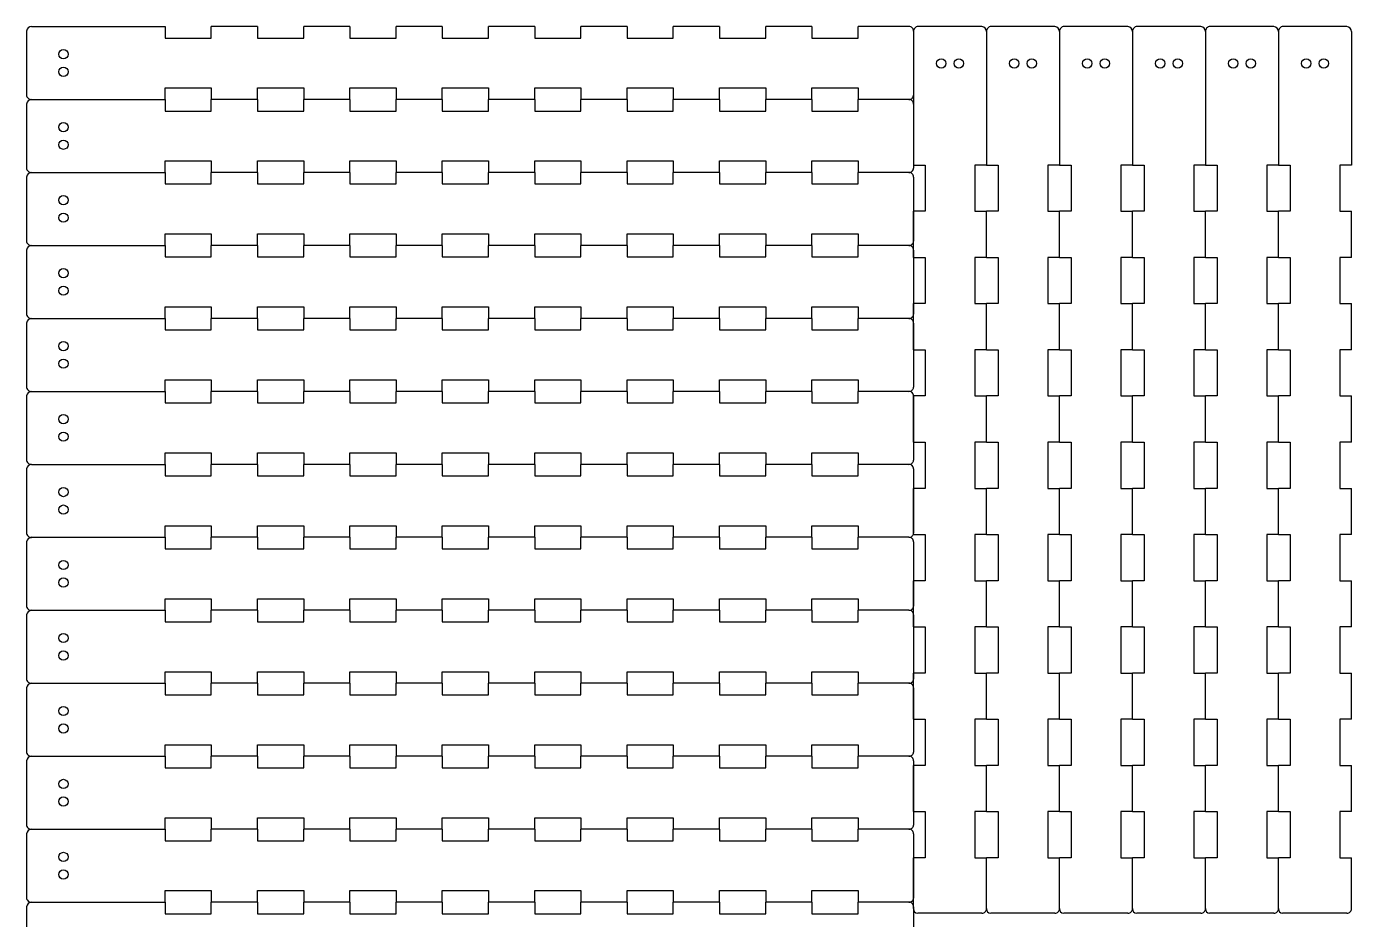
# Model space of a CAD drawing. Extents: x 0 to 287, y 0 to 300.
# Drawn here: x 0 to 286.8, y 106.8 to 300.2 of the extents above; entities that cross this region are included whole.
import ezdxf

# ---------------------------------------------------------------- set-up
doc = ezdxf.new("R2010")
doc.units = 0
doc.layers.add('20', color=178, linetype='CONTINUOUS')

msp = doc.modelspace()

# ---------------------------------------------------------------- linework, layer by layer
at = {"layer": '20'}
for p, q in [((0, 299.2), (0, 285.4)), ((1.1, 300.2), (30, 300.2)), ((1.1, 300.2), (30, 300.2)), ((30, 300.2), (30, 297.7)), ((40, 297.7), (40, 300.2)), ((50, 300.2), (40, 300.2)), ((50, 300.2), (40, 300.2)), ((50, 300.2), (50, 297.7)), ((60, 297.7), (60, 300.2)), ((70, 300.2), (60, 300.2)), ((70, 300.2), (60, 300.2)), ((70, 300.2), (70, 297.7)), ((80, 297.7), (80, 300.2)), ((90, 300.2), (80, 300.2)), ((90, 300.2), (80, 300.2)), ((90, 300.2), (90, 297.7)), ((100, 297.7), (100, 300.2)), ((110, 300.2), (100, 300.2)), ((110, 300.2), (100, 300.2)), ((110, 300.2), (110, 297.7)), ((120, 297.7), (120, 300.2)), ((130, 300.2), (120, 300.2)), ((130, 300.2), (120, 300.2)), ((130, 300.2), (130, 297.7)), ((140, 297.7), (140, 300.2)), ((150, 300.2), (140, 300.2)), ((150, 300.2), (140, 300.2)), ((150, 300.2), (150, 297.7)), ((160, 297.7), (160, 300.2)), ((170, 300.2), (160, 300.2)), ((170, 300.2), (160, 300.2)), ((170, 300.2), (170, 297.7)), ((180, 297.7), (180, 300.2)), ((191, 300.2), (180, 300.2)), ((191, 300.2), (180, 300.2)), ((192, 299.2), (192, 285.3)), ((192, 299.1), (192, 270.2)), ((206.8, 300.2), (193, 300.2)), ((207.8, 299.1), (207.8, 270.2)), ((207.8, 299.1), (207.8, 270.2)), ((222.6, 300.2), (208.8, 300.2)), ((223.6, 299.1), (223.6, 270.2)), ((223.6, 299.1), (223.6, 270.2)), ((238.4, 300.2), (224.6, 300.2)), ((239.4, 299.1), (239.4, 270.2)), ((239.4, 299.1), (239.4, 270.2)), ((254.2, 300.2), (240.4, 300.2)), ((255.2, 299.1), (255.2, 270.2)), ((255.2, 299.1), (255.2, 270.2)), ((270, 300.2), (256.2, 300.2)), ((271, 299.1), (271, 270.2)), ((271, 299.1), (271, 270.2)), ((285.8, 300.2), (272, 300.2)), ((286.8, 299.1), (286.8, 270.2)), ((286.8, 299.1), (286.8, 270.2)), ((30, 297.7), (40, 297.7)), ((50, 297.7), (60, 297.7)), ((70, 297.7), (80, 297.7)), ((90, 297.7), (100, 297.7)), ((110, 297.7), (120, 297.7)), ((130, 297.7), (140, 297.7)), ((150, 297.7), (160, 297.7)), ((170, 297.7), (180, 297.7)), ((30, 284.4), (30, 286.9)), ((30, 286.9), (40, 286.9)), ((40, 286.9), (40, 284.4)), ((50, 284.4), (50, 286.9)), ((50, 286.9), (60, 286.9)), ((60, 286.9), (60, 284.4)), ((70, 284.4), (70, 286.9)), ((70, 286.9), (80, 286.9)), ((80, 286.9), (80, 284.4)), ((90, 284.4), (90, 286.9)), ((90, 286.9), (100, 286.9)), ((100, 286.9), (100, 284.4)), ((110, 284.4), (110, 286.9)), ((110, 286.9), (120, 286.9)), ((120, 286.9), (120, 284.4)), ((130, 284.4), (130, 286.9)), ((130, 286.9), (140, 286.9)), ((140, 286.9), (140, 284.4)), ((150, 284.4), (150, 286.9)), ((150, 286.9), (160, 286.9)), ((160, 286.9), (160, 284.4)), ((170, 284.4), (170, 286.9)), ((170, 286.9), (180, 286.9)), ((180, 286.9), (180, 284.4)), ((1.1, 284.4), (30, 284.4)), ((1.1, 284.4), (30, 284.4)), ((30, 284.4), (30, 281.9)), ((40, 281.9), (40, 284.4)), ((50, 284.4), (40, 284.4)), ((50, 284.4), (40, 284.4)), ((50, 284.4), (50, 281.9)), ((60, 281.9), (60, 284.4)), ((70, 284.4), (60, 284.4)), ((70, 284.4), (60, 284.4)), ((70, 284.4), (70, 281.9)), ((80, 281.9), (80, 284.4)), ((90, 284.4), (80, 284.4)), ((90, 284.4), (80, 284.4)), ((90, 284.4), (90, 281.9)), ((100, 281.9), (100, 284.4)), ((110, 284.4), (100, 284.4)), ((110, 284.4), (100, 284.4)), ((110, 284.4), (110, 281.9)), ((120, 281.9), (120, 284.4)), ((130, 284.4), (120, 284.4)), ((130, 284.4), (120, 284.4)), ((130, 284.4), (130, 281.9)), ((140, 281.9), (140, 284.4)), ((150, 284.4), (140, 284.4)), ((150, 284.4), (140, 284.4)), ((150, 284.4), (150, 281.9)), ((160, 281.9), (160, 284.4)), ((170, 284.4), (160, 284.4)), ((170, 284.4), (160, 284.4)), ((170, 284.4), (170, 281.9)), ((180, 281.9), (180, 284.4)), ((191, 284.4), (180, 284.4)), ((191, 284.4), (180, 284.4)), ((0, 283.4), (0, 269.6)), ((30, 281.9), (40, 281.9)), ((50, 281.9), (60, 281.9)), ((70, 281.9), (80, 281.9)), ((90, 281.9), (100, 281.9)), ((110, 281.9), (120, 281.9)), ((130, 281.9), (140, 281.9)), ((150, 281.9), (160, 281.9)), ((170, 281.9), (180, 281.9)), ((192, 283.4), (192, 269.5)), ((30, 268.6), (30, 271.1)), ((30, 271.1), (40, 271.1)), ((40, 271.1), (40, 268.6)), ((50, 268.6), (50, 271.1)), ((50, 271.1), (60, 271.1)), ((60, 271.1), (60, 268.6)), ((70, 268.6), (70, 271.1)), ((70, 271.1), (80, 271.1)), ((80, 271.1), (80, 268.6)), ((90, 268.6), (90, 271.1)), ((90, 271.1), (100, 271.1)), ((100, 271.1), (100, 268.6)), ((110, 268.6), (110, 271.1)), ((110, 271.1), (120, 271.1)), ((120, 271.1), (120, 268.6)), ((130, 268.6), (130, 271.1)), ((130, 271.1), (140, 271.1)), ((140, 271.1), (140, 268.6)), ((150, 268.6), (150, 271.1)), ((150, 271.1), (160, 271.1)), ((160, 271.1), (160, 268.6)), ((170, 268.6), (170, 271.1)), ((170, 271.1), (180, 271.1)), ((180, 271.1), (180, 268.6)), ((192, 270.2), (194.5, 270.2)), ((194.5, 270.2), (194.5, 260.2)), ((207.8, 270.2), (205.3, 270.2)), ((205.3, 270.2), (205.3, 260.2)), ((207.8, 270.2), (210.3, 270.2)), ((210.3, 270.2), (210.3, 260.2)), ((223.6, 270.2), (221.1, 270.2)), ((221.1, 270.2), (221.1, 260.2)), ((223.6, 270.2), (226.1, 270.2)), ((226.1, 270.2), (226.1, 260.2)), ((239.4, 270.2), (236.9, 270.2)), ((236.9, 270.2), (236.9, 260.2)), ((239.4, 270.2), (241.9, 270.2)), ((241.9, 270.2), (241.9, 260.2)), ((255.2, 270.2), (252.7, 270.2)), ((252.7, 270.2), (252.7, 260.2)), ((255.2, 270.2), (257.7, 270.2)), ((257.7, 270.2), (257.7, 260.2)), ((271, 270.2), (268.5, 270.2)), ((268.5, 270.2), (268.5, 260.2)), ((271, 270.2), (273.5, 270.2)), ((273.5, 270.2), (273.5, 260.2)), ((286.8, 270.2), (284.3, 270.2)), ((284.3, 270.2), (284.3, 260.2)), ((0, 267.6), (0, 253.8)), ((1.1, 268.6), (30, 268.6)), ((1.1, 268.6), (30, 268.6)), ((30, 268.6), (30, 266.1)), ((40, 266.1), (40, 268.6)), ((50, 268.6), (40, 268.6)), ((50, 268.6), (40, 268.6)), ((50, 268.6), (50, 266.1)), ((60, 266.1), (60, 268.6)), ((70, 268.6), (60, 268.6)), ((70, 268.6), (60, 268.6)), ((70, 268.6), (70, 266.1)), ((80, 266.1), (80, 268.6)), ((90, 268.6), (80, 268.6)), ((90, 268.6), (80, 268.6)), ((90, 268.6), (90, 266.1)), ((100, 266.1), (100, 268.6)), ((110, 268.6), (100, 268.6)), ((110, 268.6), (100, 268.6)), ((110, 268.6), (110, 266.1)), ((120, 266.1), (120, 268.6)), ((130, 268.6), (120, 268.6)), ((130, 268.6), (120, 268.6)), ((130, 268.6), (130, 266.1)), ((140, 266.1), (140, 268.6)), ((150, 268.6), (140, 268.6)), ((150, 268.6), (140, 268.6)), ((150, 268.6), (150, 266.1)), ((160, 266.1), (160, 268.6)), ((170, 268.6), (160, 268.6)), ((170, 268.6), (160, 268.6)), ((170, 268.6), (170, 266.1)), ((180, 266.1), (180, 268.6)), ((191, 268.6), (180, 268.6)), ((191, 268.6), (180, 268.6)), ((192, 267.6), (192, 253.7)), ((30, 266.1), (40, 266.1)), ((50, 266.1), (60, 266.1)), ((70, 266.1), (80, 266.1)), ((90, 266.1), (100, 266.1)), ((110, 266.1), (120, 266.1)), ((130, 266.1), (140, 266.1)), ((150, 266.1), (160, 266.1)), ((170, 266.1), (180, 266.1)), ((194.5, 260.2), (192, 260.2)), ((192, 250.2), (192, 260.2)), ((205.3, 260.2), (207.8, 260.2)), ((207.8, 250.2), (207.8, 260.2)), ((210.3, 260.2), (207.8, 260.2)), ((207.8, 250.2), (207.8, 260.2)), ((221.1, 260.2), (223.6, 260.2)), ((223.6, 250.2), (223.6, 260.2)), ((226.1, 260.2), (223.6, 260.2)), ((223.6, 250.2), (223.6, 260.2)), ((236.9, 260.2), (239.4, 260.2)), ((239.4, 250.2), (239.4, 260.2)), ((241.9, 260.2), (239.4, 260.2)), ((239.4, 250.2), (239.4, 260.2)), ((252.7, 260.2), (255.2, 260.2)), ((255.2, 250.2), (255.2, 260.2)), ((257.7, 260.2), (255.2, 260.2)), ((255.2, 250.2), (255.2, 260.2)), ((268.5, 260.2), (271, 260.2)), ((271, 250.2), (271, 260.2)), ((273.5, 260.2), (271, 260.2)), ((271, 250.2), (271, 260.2)), ((284.3, 260.2), (286.8, 260.2)), ((286.8, 250.2), (286.8, 260.2)), ((286.8, 250.2), (286.8, 260.2)), ((30, 252.8), (30, 255.3)), ((30, 255.3), (40, 255.3)), ((40, 255.3), (40, 252.8)), ((50, 252.8), (50, 255.3)), ((50, 255.3), (60, 255.3)), ((60, 255.3), (60, 252.8)), ((70, 252.8), (70, 255.3)), ((70, 255.3), (80, 255.3)), ((80, 255.3), (80, 252.8)), ((90, 252.8), (90, 255.3)), ((90, 255.3), (100, 255.3)), ((100, 255.3), (100, 252.8)), ((110, 252.8), (110, 255.3)), ((110, 255.3), (120, 255.3)), ((120, 255.3), (120, 252.8)), ((130, 252.8), (130, 255.3)), ((130, 255.3), (140, 255.3)), ((140, 255.3), (140, 252.8)), ((150, 252.8), (150, 255.3)), ((150, 255.3), (160, 255.3)), ((160, 255.3), (160, 252.8)), ((170, 252.8), (170, 255.3)), ((170, 255.3), (180, 255.3)), ((180, 255.3), (180, 252.8)), ((1.1, 252.8), (30, 252.8)), ((1.1, 252.8), (30, 252.8)), ((30, 252.8), (30, 250.3)), ((40, 250.3), (40, 252.8)), ((50, 252.8), (40, 252.8)), ((50, 252.8), (40, 252.8)), ((50, 252.8), (50, 250.3)), ((60, 250.3), (60, 252.8)), ((70, 252.8), (60, 252.8)), ((70, 252.8), (60, 252.8)), ((70, 252.8), (70, 250.3)), ((80, 250.3), (80, 252.8)), ((90, 252.8), (80, 252.8)), ((90, 252.8), (80, 252.8)), ((90, 252.8), (90, 250.3)), ((100, 250.3), (100, 252.8)), ((110, 252.8), (100, 252.8)), ((110, 252.8), (100, 252.8)), ((110, 252.8), (110, 250.3)), ((120, 250.3), (120, 252.8)), ((130, 252.8), (120, 252.8)), ((130, 252.8), (120, 252.8)), ((130, 252.8), (130, 250.3)), ((140, 250.3), (140, 252.8)), ((150, 252.8), (140, 252.8)), ((150, 252.8), (140, 252.8)), ((150, 252.8), (150, 250.3)), ((160, 250.3), (160, 252.8)), ((170, 252.8), (160, 252.8)), ((170, 252.8), (160, 252.8)), ((170, 252.8), (170, 250.3)), ((180, 250.3), (180, 252.8)), ((191, 252.8), (180, 252.8)), ((191, 252.8), (180, 252.8)), ((0, 251.8), (0, 238)), ((30, 250.3), (40, 250.3)), ((50, 250.3), (60, 250.3)), ((70, 250.3), (80, 250.3)), ((90, 250.3), (100, 250.3)), ((110, 250.3), (120, 250.3)), ((130, 250.3), (140, 250.3)), ((150, 250.3), (160, 250.3)), ((170, 250.3), (180, 250.3)), ((192, 251.8), (192, 237.9)), ((192, 250.2), (194.5, 250.2)), ((194.5, 250.2), (194.5, 240.2)), ((207.8, 250.2), (205.3, 250.2)), ((205.3, 250.2), (205.3, 240.2)), ((207.8, 250.2), (210.3, 250.2)), ((210.3, 250.2), (210.3, 240.2)), ((223.6, 250.2), (221.1, 250.2)), ((221.1, 250.2), (221.1, 240.2)), ((223.6, 250.2), (226.1, 250.2)), ((226.1, 250.2), (226.1, 240.2)), ((239.4, 250.2), (236.9, 250.2)), ((236.9, 250.2), (236.9, 240.2)), ((239.4, 250.2), (241.9, 250.2)), ((241.9, 250.2), (241.9, 240.2)), ((255.2, 250.2), (252.7, 250.2)), ((252.7, 250.2), (252.7, 240.2)), ((255.2, 250.2), (257.7, 250.2)), ((257.7, 250.2), (257.7, 240.2)), ((271, 250.2), (268.5, 250.2)), ((268.5, 250.2), (268.5, 240.2)), ((271, 250.2), (273.5, 250.2)), ((273.5, 250.2), (273.5, 240.2)), ((286.8, 250.2), (284.3, 250.2)), ((284.3, 250.2), (284.3, 240.2)), ((30, 237), (30, 239.5)), ((30, 239.5), (40, 239.5)), ((40, 239.5), (40, 237)), ((50, 237), (50, 239.5)), ((50, 239.5), (60, 239.5)), ((60, 239.5), (60, 237)), ((70, 237), (70, 239.5)), ((70, 239.5), (80, 239.5)), ((80, 239.5), (80, 237)), ((90, 237), (90, 239.5)), ((90, 239.5), (100, 239.5)), ((100, 239.5), (100, 237)), ((110, 237), (110, 239.5)), ((110, 239.5), (120, 239.5)), ((120, 239.5), (120, 237)), ((130, 237), (130, 239.5)), ((130, 239.5), (140, 239.5)), ((140, 239.5), (140, 237)), ((150, 237), (150, 239.5)), ((150, 239.5), (160, 239.5)), ((160, 239.5), (160, 237)), ((170, 237), (170, 239.5)), ((170, 239.5), (180, 239.5)), ((180, 239.5), (180, 237)), ((194.5, 240.2), (192, 240.2)), ((192, 230.2), (192, 240.2)), ((205.3, 240.2), (207.8, 240.2)), ((207.8, 230.2), (207.8, 240.2)), ((210.3, 240.2), (207.8, 240.2)), ((207.8, 230.2), (207.8, 240.2)), ((221.1, 240.2), (223.6, 240.2)), ((223.6, 230.2), (223.6, 240.2)), ((226.1, 240.2), (223.6, 240.2)), ((223.6, 230.2), (223.6, 240.2)), ((236.9, 240.2), (239.4, 240.2)), ((239.4, 230.2), (239.4, 240.2)), ((241.9, 240.2), (239.4, 240.2)), ((239.4, 230.2), (239.4, 240.2)), ((252.7, 240.2), (255.2, 240.2)), ((255.2, 230.2), (255.2, 240.2)), ((257.7, 240.2), (255.2, 240.2)), ((255.2, 230.2), (255.2, 240.2)), ((268.5, 240.2), (271, 240.2)), ((271, 230.2), (271, 240.2)), ((273.5, 240.2), (271, 240.2)), ((271, 230.2), (271, 240.2)), ((284.3, 240.2), (286.8, 240.2)), ((286.8, 230.2), (286.8, 240.2)), ((286.8, 230.2), (286.8, 240.2)), ((0, 236), (0, 222.2)), ((1.1, 237), (30, 237)), ((1.1, 237), (30, 237)), ((30, 237), (30, 234.5)), ((40, 234.5), (40, 237)), ((50, 237), (40, 237)), ((50, 237), (40, 237)), ((50, 237), (50, 234.5)), ((60, 234.5), (60, 237)), ((70, 237), (60, 237)), ((70, 237), (60, 237)), ((70, 237), (70, 234.5)), ((80, 234.5), (80, 237)), ((90, 237), (80, 237)), ((90, 237), (80, 237)), ((90, 237), (90, 234.5)), ((100, 234.5), (100, 237)), ((110, 237), (100, 237)), ((110, 237), (100, 237)), ((110, 237), (110, 234.5)), ((120, 234.5), (120, 237)), ((130, 237), (120, 237)), ((130, 237), (120, 237)), ((130, 237), (130, 234.5)), ((140, 234.5), (140, 237)), ((150, 237), (140, 237)), ((150, 237), (140, 237)), ((150, 237), (150, 234.5)), ((160, 234.5), (160, 237)), ((170, 237), (160, 237)), ((170, 237), (160, 237)), ((170, 237), (170, 234.5)), ((180, 234.5), (180, 237)), ((191, 237), (180, 237)), ((191, 237), (180, 237)), ((192, 236), (192, 222.1)), ((30, 234.5), (40, 234.5)), ((50, 234.5), (60, 234.5)), ((70, 234.5), (80, 234.5)), ((90, 234.5), (100, 234.5)), ((110, 234.5), (120, 234.5)), ((130, 234.5), (140, 234.5)), ((150, 234.5), (160, 234.5)), ((170, 234.5), (180, 234.5)), ((192, 230.2), (194.5, 230.2)), ((194.5, 230.2), (194.5, 220.2)), ((207.8, 230.2), (205.3, 230.2)), ((205.3, 230.2), (205.3, 220.2)), ((207.8, 230.2), (210.3, 230.2)), ((210.3, 230.2), (210.3, 220.2)), ((223.6, 230.2), (221.1, 230.2)), ((221.1, 230.2), (221.1, 220.2)), ((223.6, 230.2), (226.1, 230.2)), ((226.1, 230.2), (226.1, 220.2)), ((239.4, 230.2), (236.9, 230.2)), ((236.9, 230.2), (236.9, 220.2)), ((239.4, 230.2), (241.9, 230.2)), ((241.9, 230.2), (241.9, 220.2)), ((255.2, 230.2), (252.7, 230.2)), ((252.7, 230.2), (252.7, 220.2)), ((255.2, 230.2), (257.7, 230.2)), ((257.7, 230.2), (257.7, 220.2)), ((271, 230.2), (268.5, 230.2)), ((268.5, 230.2), (268.5, 220.2)), ((271, 230.2), (273.5, 230.2)), ((273.5, 230.2), (273.5, 220.2)), ((286.8, 230.2), (284.3, 230.2)), ((284.3, 230.2), (284.3, 220.2)), ((1.1, 221.2), (30, 221.2)), ((1.1, 221.2), (30, 221.2)), ((30, 221.2), (30, 223.7)), ((30, 223.7), (40, 223.7)), ((30, 221.2), (30, 218.7)), ((40, 223.7), (40, 221.2)), ((40, 218.7), (40, 221.2)), ((50, 221.2), (40, 221.2)), ((50, 221.2), (40, 221.2)), ((50, 221.2), (50, 223.7)), ((50, 223.7), (60, 223.7)), ((50, 221.2), (50, 218.7)), ((60, 223.7), (60, 221.2)), ((60, 218.7), (60, 221.2)), ((70, 221.2), (60, 221.2)), ((70, 221.2), (60, 221.2)), ((70, 221.2), (70, 223.7)), ((70, 223.7), (80, 223.7)), ((70, 221.2), (70, 218.7)), ((80, 223.7), (80, 221.2)), ((80, 218.7), (80, 221.2)), ((90, 221.2), (80, 221.2)), ((90, 221.2), (80, 221.2)), ((90, 221.2), (90, 223.7)), ((90, 223.7), (100, 223.7)), ((90, 221.2), (90, 218.7)), ((100, 223.7), (100, 221.2)), ((100, 218.7), (100, 221.2)), ((110, 221.2), (100, 221.2)), ((110, 221.2), (100, 221.2)), ((110, 221.2), (110, 223.7)), ((110, 223.7), (120, 223.7)), ((110, 221.2), (110, 218.7)), ((120, 223.7), (120, 221.2)), ((120, 218.7), (120, 221.2)), ((130, 221.2), (120, 221.2)), ((130, 221.2), (120, 221.2)), ((130, 221.2), (130, 223.7)), ((130, 223.7), (140, 223.7)), ((130, 221.2), (130, 218.7)), ((140, 223.7), (140, 221.2)), ((140, 218.7), (140, 221.2)), ((150, 221.2), (140, 221.2)), ((150, 221.2), (140, 221.2)), ((150, 221.2), (150, 223.7)), ((150, 223.7), (160, 223.7)), ((150, 221.2), (150, 218.7)), ((160, 223.7), (160, 221.2)), ((160, 218.7), (160, 221.2)), ((170, 221.2), (160, 221.2)), ((170, 221.2), (160, 221.2)), ((170, 221.2), (170, 223.7)), ((170, 223.7), (180, 223.7)), ((170, 221.2), (170, 218.7)), ((180, 223.7), (180, 221.2)), ((180, 218.7), (180, 221.2)), ((191, 221.2), (180, 221.2)), ((191, 221.2), (180, 221.2)), ((0, 220.2), (0, 206.4)), ((30, 218.7), (40, 218.7)), ((50, 218.7), (60, 218.7)), ((70, 218.7), (80, 218.7)), ((90, 218.7), (100, 218.7)), ((110, 218.7), (120, 218.7)), ((130, 218.7), (140, 218.7)), ((150, 218.7), (160, 218.7)), ((170, 218.7), (180, 218.7)), ((192, 220.2), (192, 206.3)), ((194.5, 220.2), (192, 220.2)), ((192, 210.2), (192, 220.2)), ((205.3, 220.2), (207.8, 220.2)), ((207.8, 210.2), (207.8, 220.2)), ((210.3, 220.2), (207.8, 220.2)), ((207.8, 210.2), (207.8, 220.2)), ((221.1, 220.2), (223.6, 220.2)), ((223.6, 210.2), (223.6, 220.2)), ((226.1, 220.2), (223.6, 220.2)), ((223.6, 210.2), (223.6, 220.2)), ((236.9, 220.2), (239.4, 220.2)), ((239.4, 210.2), (239.4, 220.2)), ((241.9, 220.2), (239.4, 220.2)), ((239.4, 210.2), (239.4, 220.2)), ((252.7, 220.2), (255.2, 220.2)), ((255.2, 210.2), (255.2, 220.2)), ((257.7, 220.2), (255.2, 220.2)), ((255.2, 210.2), (255.2, 220.2)), ((268.5, 220.2), (271, 220.2)), ((271, 210.2), (271, 220.2)), ((273.5, 220.2), (271, 220.2)), ((271, 210.2), (271, 220.2)), ((284.3, 220.2), (286.8, 220.2)), ((286.8, 210.2), (286.8, 220.2)), ((286.8, 210.2), (286.8, 220.2)), ((192, 210.2), (194.5, 210.2)), ((194.5, 210.2), (194.5, 200.2)), ((207.8, 210.2), (205.3, 210.2)), ((205.3, 210.2), (205.3, 200.2)), ((207.8, 210.2), (210.3, 210.2)), ((210.3, 210.2), (210.3, 200.2)), ((223.6, 210.2), (221.1, 210.2)), ((221.1, 210.2), (221.1, 200.2)), ((223.6, 210.2), (226.1, 210.2)), ((226.1, 210.2), (226.1, 200.2)), ((239.4, 210.2), (236.9, 210.2)), ((236.9, 210.2), (236.9, 200.2)), ((239.4, 210.2), (241.9, 210.2)), ((241.9, 210.2), (241.9, 200.2)), ((255.2, 210.2), (252.7, 210.2)), ((252.7, 210.2), (252.7, 200.2)), ((255.2, 210.2), (257.7, 210.2)), ((257.7, 210.2), (257.7, 200.2)), ((271, 210.2), (268.5, 210.2)), ((268.5, 210.2), (268.5, 200.2)), ((271, 210.2), (273.5, 210.2)), ((273.5, 210.2), (273.5, 200.2)), ((286.8, 210.2), (284.3, 210.2)), ((284.3, 210.2), (284.3, 200.2)), ((30, 205.4), (30, 207.9)), ((30, 207.9), (40, 207.9)), ((40, 207.9), (40, 205.4)), ((50, 205.4), (50, 207.9)), ((50, 207.9), (60, 207.9)), ((60, 207.9), (60, 205.4)), ((70, 205.4), (70, 207.9)), ((70, 207.9), (80, 207.9)), ((80, 207.9), (80, 205.4)), ((90, 205.4), (90, 207.9)), ((90, 207.9), (100, 207.9)), ((100, 207.9), (100, 205.4)), ((110, 205.4), (110, 207.9)), ((110, 207.9), (120, 207.9)), ((120, 207.9), (120, 205.4)), ((130, 205.4), (130, 207.9)), ((130, 207.9), (140, 207.9)), ((140, 207.9), (140, 205.4)), ((150, 205.4), (150, 207.9)), ((150, 207.9), (160, 207.9)), ((160, 207.9), (160, 205.4)), ((170, 205.4), (170, 207.9)), ((170, 207.9), (180, 207.9)), ((180, 207.9), (180, 205.4)), ((0, 204.4), (0, 190.6)), ((1.1, 205.4), (30, 205.4)), ((1.1, 205.4), (30, 205.4)), ((30, 205.4), (30, 202.9)), ((40, 202.9), (40, 205.4)), ((50, 205.4), (40, 205.4)), ((50, 205.4), (40, 205.4)), ((50, 205.4), (50, 202.9)), ((60, 202.9), (60, 205.4)), ((70, 205.4), (60, 205.4)), ((70, 205.4), (60, 205.4)), ((70, 205.4), (70, 202.9)), ((80, 202.9), (80, 205.4)), ((90, 205.4), (80, 205.4)), ((90, 205.4), (80, 205.4)), ((90, 205.4), (90, 202.9)), ((100, 202.9), (100, 205.4)), ((110, 205.4), (100, 205.4)), ((110, 205.4), (100, 205.4)), ((110, 205.4), (110, 202.9)), ((120, 202.9), (120, 205.4)), ((130, 205.4), (120, 205.4)), ((130, 205.4), (120, 205.4)), ((130, 205.4), (130, 202.9)), ((140, 202.9), (140, 205.4)), ((150, 205.4), (140, 205.4)), ((150, 205.4), (140, 205.4)), ((150, 205.4), (150, 202.9)), ((160, 202.9), (160, 205.4)), ((170, 205.4), (160, 205.4)), ((170, 205.4), (160, 205.4)), ((170, 205.4), (170, 202.9)), ((180, 202.9), (180, 205.4)), ((191, 205.4), (180, 205.4)), ((191, 205.4), (180, 205.4)), ((192, 204.4), (192, 190.5)), ((30, 202.9), (40, 202.9)), ((50, 202.9), (60, 202.9)), ((70, 202.9), (80, 202.9)), ((90, 202.9), (100, 202.9)), ((110, 202.9), (120, 202.9)), ((130, 202.9), (140, 202.9)), ((150, 202.9), (160, 202.9)), ((170, 202.9), (180, 202.9)), ((194.5, 200.2), (192, 200.2)), ((192, 190.2), (192, 200.2)), ((205.3, 200.2), (207.8, 200.2)), ((207.8, 190.2), (207.8, 200.2)), ((210.3, 200.2), (207.8, 200.2)), ((207.8, 190.2), (207.8, 200.2)), ((221.1, 200.2), (223.6, 200.2)), ((223.6, 190.2), (223.6, 200.2)), ((226.1, 200.2), (223.6, 200.2)), ((223.6, 190.2), (223.6, 200.2)), ((236.9, 200.2), (239.4, 200.2)), ((239.4, 190.2), (239.4, 200.2)), ((241.9, 200.2), (239.4, 200.2)), ((239.4, 190.2), (239.4, 200.2)), ((252.7, 200.2), (255.2, 200.2)), ((255.2, 190.2), (255.2, 200.2)), ((257.7, 200.2), (255.2, 200.2)), ((255.2, 190.2), (255.2, 200.2)), ((268.5, 200.2), (271, 200.2)), ((271, 190.2), (271, 200.2)), ((273.5, 200.2), (271, 200.2)), ((271, 190.2), (271, 200.2)), ((284.3, 200.2), (286.8, 200.2)), ((286.8, 190.2), (286.8, 200.2)), ((286.8, 190.2), (286.8, 200.2)), ((1.1, 189.6), (30, 189.6)), ((1.1, 189.6), (30, 189.6)), ((30, 189.6), (30, 192.1)), ((30, 192.1), (40, 192.1)), ((30, 189.6), (30, 187.1)), ((40, 192.1), (40, 189.6)), ((40, 187.1), (40, 189.6)), ((50, 189.6), (40, 189.6)), ((50, 189.6), (40, 189.6)), ((50, 189.6), (50, 192.1)), ((50, 192.1), (60, 192.1)), ((50, 189.6), (50, 187.1)), ((60, 192.1), (60, 189.6)), ((60, 187.1), (60, 189.6)), ((70, 189.6), (60, 189.6)), ((70, 189.6), (60, 189.6)), ((70, 189.6), (70, 192.1)), ((70, 192.1), (80, 192.1)), ((70, 189.6), (70, 187.1)), ((80, 192.1), (80, 189.6)), ((80, 187.1), (80, 189.6)), ((90, 189.6), (80, 189.6)), ((90, 189.6), (80, 189.6)), ((90, 189.6), (90, 192.1)), ((90, 192.1), (100, 192.1)), ((90, 189.6), (90, 187.1)), ((100, 192.1), (100, 189.6)), ((100, 187.1), (100, 189.6)), ((110, 189.6), (100, 189.6)), ((110, 189.6), (100, 189.6)), ((110, 189.6), (110, 192.1)), ((110, 192.1), (120, 192.1)), ((110, 189.6), (110, 187.1)), ((120, 192.1), (120, 189.6)), ((120, 187.1), (120, 189.6)), ((130, 189.6), (120, 189.6)), ((130, 189.6), (120, 189.6)), ((130, 189.6), (130, 192.1)), ((130, 192.1), (140, 192.1)), ((130, 189.6), (130, 187.1)), ((140, 192.1), (140, 189.6)), ((140, 187.1), (140, 189.6)), ((150, 189.6), (140, 189.6)), ((150, 189.6), (140, 189.6)), ((150, 189.6), (150, 192.1)), ((150, 192.1), (160, 192.1)), ((150, 189.6), (150, 187.1)), ((160, 192.1), (160, 189.6)), ((160, 187.1), (160, 189.6)), ((170, 189.6), (160, 189.6)), ((170, 189.6), (160, 189.6)), ((170, 189.6), (170, 192.1)), ((170, 192.1), (180, 192.1)), ((170, 189.6), (170, 187.1)), ((180, 192.1), (180, 189.6)), ((180, 187.1), (180, 189.6)), ((191, 189.6), (180, 189.6)), ((191, 189.6), (180, 189.6)), ((192, 190.2), (194.5, 190.2)), ((194.5, 190.2), (194.5, 180.2)), ((207.8, 190.2), (205.3, 190.2)), ((205.3, 190.2), (205.3, 180.2)), ((207.8, 190.2), (210.3, 190.2)), ((210.3, 190.2), (210.3, 180.2)), ((223.6, 190.2), (221.1, 190.2)), ((221.1, 190.2), (221.1, 180.2)), ((223.6, 190.2), (226.1, 190.2)), ((226.1, 190.2), (226.1, 180.2)), ((239.4, 190.2), (236.9, 190.2)), ((236.9, 190.2), (236.9, 180.2)), ((239.4, 190.2), (241.9, 190.2)), ((241.9, 190.2), (241.9, 180.2)), ((255.2, 190.2), (252.7, 190.2)), ((252.7, 190.2), (252.7, 180.2)), ((255.2, 190.2), (257.7, 190.2)), ((257.7, 190.2), (257.7, 180.2)), ((271, 190.2), (268.5, 190.2)), ((268.5, 190.2), (268.5, 180.2)), ((271, 190.2), (273.5, 190.2)), ((273.5, 190.2), (273.5, 180.2)), ((286.8, 190.2), (284.3, 190.2)), ((284.3, 190.2), (284.3, 180.2)), ((0, 188.6), (0, 174.8)), ((30, 187.1), (40, 187.1)), ((50, 187.1), (60, 187.1)), ((70, 187.1), (80, 187.1)), ((90, 187.1), (100, 187.1)), ((110, 187.1), (120, 187.1)), ((130, 187.1), (140, 187.1)), ((150, 187.1), (160, 187.1)), ((170, 187.1), (180, 187.1)), ((192, 188.6), (192, 174.7)), ((194.5, 180.2), (192, 180.2)), ((192, 170.2), (192, 180.2)), ((205.3, 180.2), (207.8, 180.2)), ((207.8, 170.2), (207.8, 180.2)), ((210.3, 180.2), (207.8, 180.2)), ((207.8, 170.2), (207.8, 180.2)), ((221.1, 180.2), (223.6, 180.2)), ((223.6, 170.2), (223.6, 180.2)), ((226.1, 180.2), (223.6, 180.2)), ((223.6, 170.2), (223.6, 180.2)), ((236.9, 180.2), (239.4, 180.2)), ((239.4, 170.2), (239.4, 180.2)), ((241.9, 180.2), (239.4, 180.2)), ((239.4, 170.2), (239.4, 180.2)), ((252.7, 180.2), (255.2, 180.2)), ((255.2, 170.2), (255.2, 180.2)), ((257.7, 180.2), (255.2, 180.2)), ((255.2, 170.2), (255.2, 180.2)), ((268.5, 180.2), (271, 180.2)), ((271, 170.2), (271, 180.2)), ((273.5, 180.2), (271, 180.2)), ((271, 170.2), (271, 180.2)), ((284.3, 180.2), (286.8, 180.2)), ((286.8, 170.2), (286.8, 180.2)), ((286.8, 170.2), (286.8, 180.2)), ((30, 173.8), (30, 176.3)), ((30, 176.3), (40, 176.3)), ((40, 176.3), (40, 173.8)), ((50, 173.8), (50, 176.3)), ((50, 176.3), (60, 176.3)), ((60, 176.3), (60, 173.8)), ((70, 173.8), (70, 176.3)), ((70, 176.3), (80, 176.3)), ((80, 176.3), (80, 173.8)), ((90, 173.8), (90, 176.3)), ((90, 176.3), (100, 176.3)), ((100, 176.3), (100, 173.8)), ((110, 173.8), (110, 176.3)), ((110, 176.3), (120, 176.3)), ((120, 176.3), (120, 173.8)), ((130, 173.8), (130, 176.3)), ((130, 176.3), (140, 176.3)), ((140, 176.3), (140, 173.8)), ((150, 173.8), (150, 176.3)), ((150, 176.3), (160, 176.3)), ((160, 176.3), (160, 173.8)), ((170, 173.8), (170, 176.3)), ((170, 176.3), (180, 176.3)), ((180, 176.3), (180, 173.8)), ((0, 172.8), (0, 159)), ((1.1, 173.8), (30, 173.8)), ((1.1, 173.8), (30, 173.8)), ((30, 173.8), (30, 171.3)), ((40, 171.3), (40, 173.8)), ((50, 173.8), (40, 173.8)), ((50, 173.8), (40, 173.8)), ((50, 173.8), (50, 171.3)), ((60, 171.3), (60, 173.8)), ((70, 173.8), (60, 173.8)), ((70, 173.8), (60, 173.8)), ((70, 173.8), (70, 171.3)), ((80, 171.3), (80, 173.8)), ((90, 173.8), (80, 173.8)), ((90, 173.8), (80, 173.8)), ((90, 173.8), (90, 171.3)), ((100, 171.3), (100, 173.8)), ((110, 173.8), (100, 173.8)), ((110, 173.8), (100, 173.8)), ((110, 173.8), (110, 171.3)), ((120, 171.3), (120, 173.8)), ((130, 173.8), (120, 173.8)), ((130, 173.8), (120, 173.8)), ((130, 173.8), (130, 171.3)), ((140, 171.3), (140, 173.8)), ((150, 173.8), (140, 173.8)), ((150, 173.8), (140, 173.8)), ((150, 173.8), (150, 171.3)), ((160, 171.3), (160, 173.8)), ((170, 173.8), (160, 173.8)), ((170, 173.8), (160, 173.8)), ((170, 173.8), (170, 171.3)), ((180, 171.3), (180, 173.8)), ((191, 173.8), (180, 173.8)), ((191, 173.8), (180, 173.8)), ((192, 172.8), (192, 158.9)), ((30, 171.3), (40, 171.3)), ((50, 171.3), (60, 171.3)), ((70, 171.3), (80, 171.3)), ((90, 171.3), (100, 171.3)), ((110, 171.3), (120, 171.3)), ((130, 171.3), (140, 171.3)), ((150, 171.3), (160, 171.3)), ((170, 171.3), (180, 171.3)), ((192, 170.2), (194.5, 170.2)), ((194.5, 170.2), (194.5, 160.2)), ((207.8, 170.2), (205.3, 170.2)), ((205.3, 170.2), (205.3, 160.2)), ((207.8, 170.2), (210.3, 170.2)), ((210.3, 170.2), (210.3, 160.2)), ((223.6, 170.2), (221.1, 170.2)), ((221.1, 170.2), (221.1, 160.2)), ((223.6, 170.2), (226.1, 170.2)), ((226.1, 170.2), (226.1, 160.2)), ((239.4, 170.2), (236.9, 170.2)), ((236.9, 170.2), (236.9, 160.2)), ((239.4, 170.2), (241.9, 170.2)), ((241.9, 170.2), (241.9, 160.2)), ((255.2, 170.2), (252.7, 170.2)), ((252.7, 170.2), (252.7, 160.2)), ((255.2, 170.2), (257.7, 170.2)), ((257.7, 170.2), (257.7, 160.2)), ((271, 170.2), (268.5, 170.2)), ((268.5, 170.2), (268.5, 160.2)), ((271, 170.2), (273.5, 170.2)), ((273.5, 170.2), (273.5, 160.2)), ((286.8, 170.2), (284.3, 170.2)), ((284.3, 170.2), (284.3, 160.2)), ((1.1, 158), (30, 158)), ((1.1, 158), (30, 158)), ((30, 158), (30, 160.5)), ((30, 160.5), (40, 160.5)), ((30, 158), (30, 155.5)), ((40, 160.5), (40, 158)), ((40, 155.5), (40, 158)), ((50, 158), (40, 158)), ((50, 158), (40, 158)), ((50, 158), (50, 160.5)), ((50, 160.5), (60, 160.5)), ((50, 158), (50, 155.5)), ((60, 160.5), (60, 158)), ((60, 155.5), (60, 158)), ((70, 158), (60, 158)), ((70, 158), (60, 158)), ((70, 158), (70, 160.5)), ((70, 160.5), (80, 160.5)), ((70, 158), (70, 155.5)), ((80, 160.5), (80, 158)), ((80, 155.5), (80, 158)), ((90, 158), (80, 158)), ((90, 158), (80, 158)), ((90, 158), (90, 160.5)), ((90, 160.5), (100, 160.5)), ((90, 158), (90, 155.5)), ((100, 160.5), (100, 158)), ((100, 155.5), (100, 158)), ((110, 158), (100, 158)), ((110, 158), (100, 158)), ((110, 158), (110, 160.5)), ((110, 160.5), (120, 160.5)), ((110, 158), (110, 155.5)), ((120, 160.5), (120, 158)), ((120, 155.5), (120, 158)), ((130, 158), (120, 158)), ((130, 158), (120, 158)), ((130, 158), (130, 160.5)), ((130, 160.5), (140, 160.5)), ((130, 158), (130, 155.5)), ((140, 160.5), (140, 158)), ((140, 155.5), (140, 158)), ((150, 158), (140, 158)), ((150, 158), (140, 158)), ((150, 158), (150, 160.5)), ((150, 160.5), (160, 160.5)), ((150, 158), (150, 155.5)), ((160, 160.5), (160, 158)), ((160, 155.5), (160, 158)), ((170, 158), (160, 158)), ((170, 158), (160, 158)), ((170, 158), (170, 160.5)), ((170, 160.5), (180, 160.5)), ((170, 158), (170, 155.5)), ((180, 160.5), (180, 158)), ((180, 155.5), (180, 158)), ((191, 158), (180, 158)), ((191, 158), (180, 158)), ((194.5, 160.2), (192, 160.2)), ((192, 150.2), (192, 160.2)), ((205.3, 160.2), (207.8, 160.2)), ((207.8, 150.2), (207.8, 160.2)), ((210.3, 160.2), (207.8, 160.2)), ((207.8, 150.2), (207.8, 160.2)), ((221.1, 160.2), (223.6, 160.2)), ((223.6, 150.2), (223.6, 160.2)), ((226.1, 160.2), (223.6, 160.2)), ((223.6, 150.2), (223.6, 160.2)), ((236.9, 160.2), (239.4, 160.2)), ((239.4, 150.2), (239.4, 160.2)), ((241.9, 160.2), (239.4, 160.2)), ((239.4, 150.2), (239.4, 160.2)), ((252.7, 160.2), (255.2, 160.2)), ((255.2, 150.2), (255.2, 160.2)), ((257.7, 160.2), (255.2, 160.2)), ((255.2, 150.2), (255.2, 160.2)), ((268.5, 160.2), (271, 160.2)), ((271, 150.2), (271, 160.2)), ((273.5, 160.2), (271, 160.2)), ((271, 150.2), (271, 160.2)), ((284.3, 160.2), (286.8, 160.2)), ((286.8, 150.2), (286.8, 160.2)), ((286.8, 150.2), (286.8, 160.2)), ((0, 157), (0, 143.2)), ((30, 155.5), (40, 155.5)), ((50, 155.5), (60, 155.5)), ((70, 155.5), (80, 155.5)), ((90, 155.5), (100, 155.5)), ((110, 155.5), (120, 155.5)), ((130, 155.5), (140, 155.5)), ((150, 155.5), (160, 155.5)), ((170, 155.5), (180, 155.5)), ((192, 157), (192, 143.1)), ((192, 150.2), (194.5, 150.2)), ((194.5, 150.2), (194.5, 140.2)), ((207.8, 150.2), (205.3, 150.2)), ((205.3, 150.2), (205.3, 140.2)), ((207.8, 150.2), (210.3, 150.2)), ((210.3, 150.2), (210.3, 140.2)), ((223.6, 150.2), (221.1, 150.2)), ((221.1, 150.2), (221.1, 140.2)), ((223.6, 150.2), (226.1, 150.2)), ((226.1, 150.2), (226.1, 140.2)), ((239.4, 150.2), (236.9, 150.2)), ((236.9, 150.2), (236.9, 140.2)), ((239.4, 150.2), (241.9, 150.2)), ((241.9, 150.2), (241.9, 140.2)), ((255.2, 150.2), (252.7, 150.2)), ((252.7, 150.2), (252.7, 140.2)), ((255.2, 150.2), (257.7, 150.2)), ((257.7, 150.2), (257.7, 140.2)), ((271, 150.2), (268.5, 150.2)), ((268.5, 150.2), (268.5, 140.2)), ((271, 150.2), (273.5, 150.2)), ((273.5, 150.2), (273.5, 140.2)), ((286.8, 150.2), (284.3, 150.2)), ((284.3, 150.2), (284.3, 140.2)), ((30, 142.2), (30, 144.7)), ((30, 144.7), (40, 144.7)), ((40, 144.7), (40, 142.2)), ((50, 142.2), (50, 144.7)), ((50, 144.7), (60, 144.7)), ((60, 144.7), (60, 142.2)), ((70, 142.2), (70, 144.7)), ((70, 144.7), (80, 144.7)), ((80, 144.7), (80, 142.2)), ((90, 142.2), (90, 144.7)), ((90, 144.7), (100, 144.7)), ((100, 144.7), (100, 142.2)), ((110, 142.2), (110, 144.7)), ((110, 144.7), (120, 144.7)), ((120, 144.7), (120, 142.2)), ((130, 142.2), (130, 144.7)), ((130, 144.7), (140, 144.7)), ((140, 144.7), (140, 142.2)), ((150, 142.2), (150, 144.7)), ((150, 144.7), (160, 144.7)), ((160, 144.7), (160, 142.2)), ((170, 142.2), (170, 144.7)), ((170, 144.7), (180, 144.7)), ((180, 144.7), (180, 142.2)), ((0, 141.2), (0, 127.4)), ((1.1, 142.2), (30, 142.2)), ((1.1, 142.2), (30, 142.2)), ((30, 142.2), (30, 139.7)), ((40, 139.7), (40, 142.2)), ((50, 142.2), (40, 142.2)), ((50, 142.2), (40, 142.2)), ((50, 142.2), (50, 139.7)), ((60, 139.7), (60, 142.2)), ((70, 142.2), (60, 142.2)), ((70, 142.2), (60, 142.2)), ((70, 142.2), (70, 139.7)), ((80, 139.7), (80, 142.2)), ((90, 142.2), (80, 142.2)), ((90, 142.2), (80, 142.2)), ((90, 142.2), (90, 139.7)), ((100, 139.7), (100, 142.2)), ((110, 142.2), (100, 142.2)), ((110, 142.2), (100, 142.2)), ((110, 142.2), (110, 139.7)), ((120, 139.7), (120, 142.2)), ((130, 142.2), (120, 142.2)), ((130, 142.2), (120, 142.2)), ((130, 142.2), (130, 139.7)), ((140, 139.7), (140, 142.2)), ((150, 142.2), (140, 142.2)), ((150, 142.2), (140, 142.2)), ((150, 142.2), (150, 139.7)), ((160, 139.7), (160, 142.2)), ((170, 142.2), (160, 142.2)), ((170, 142.2), (160, 142.2)), ((170, 142.2), (170, 139.7)), ((180, 139.7), (180, 142.2)), ((191, 142.2), (180, 142.2)), ((191, 142.2), (180, 142.2)), ((192, 141.2), (192, 127.3)), ((30, 139.7), (40, 139.7)), ((50, 139.7), (60, 139.7)), ((70, 139.7), (80, 139.7)), ((90, 139.7), (100, 139.7)), ((110, 139.7), (120, 139.7)), ((130, 139.7), (140, 139.7)), ((150, 139.7), (160, 139.7)), ((170, 139.7), (180, 139.7)), ((194.5, 140.2), (192, 140.2)), ((192, 130.2), (192, 140.2)), ((205.3, 140.2), (207.8, 140.2)), ((207.8, 130.2), (207.8, 140.2)), ((210.3, 140.2), (207.8, 140.2)), ((207.8, 130.2), (207.8, 140.2)), ((221.1, 140.2), (223.6, 140.2)), ((223.6, 130.2), (223.6, 140.2)), ((226.1, 140.2), (223.6, 140.2)), ((223.6, 130.2), (223.6, 140.2)), ((236.9, 140.2), (239.4, 140.2)), ((239.4, 130.2), (239.4, 140.2)), ((241.9, 140.2), (239.4, 140.2)), ((239.4, 130.2), (239.4, 140.2)), ((252.7, 140.2), (255.2, 140.2)), ((255.2, 130.2), (255.2, 140.2)), ((257.7, 140.2), (255.2, 140.2)), ((255.2, 130.2), (255.2, 140.2)), ((268.5, 140.2), (271, 140.2)), ((271, 130.2), (271, 140.2)), ((273.5, 140.2), (271, 140.2)), ((271, 130.2), (271, 140.2)), ((284.3, 140.2), (286.8, 140.2)), ((286.8, 130.2), (286.8, 140.2)), ((286.8, 130.2), (286.8, 140.2)), ((192, 130.2), (194.5, 130.2)), ((194.5, 130.2), (194.5, 120.2)), ((207.8, 130.2), (205.3, 130.2)), ((205.3, 130.2), (205.3, 120.2)), ((207.8, 130.2), (210.3, 130.2)), ((210.3, 130.2), (210.3, 120.2)), ((223.6, 130.2), (221.1, 130.2)), ((221.1, 130.2), (221.1, 120.2)), ((223.6, 130.2), (226.1, 130.2)), ((226.1, 130.2), (226.1, 120.2)), ((239.4, 130.2), (236.9, 130.2)), ((236.9, 130.2), (236.9, 120.2)), ((239.4, 130.2), (241.9, 130.2)), ((241.9, 130.2), (241.9, 120.2)), ((255.2, 130.2), (252.7, 130.2)), ((252.7, 130.2), (252.7, 120.2)), ((255.2, 130.2), (257.7, 130.2)), ((257.7, 130.2), (257.7, 120.2)), ((271, 130.2), (268.5, 130.2)), ((268.5, 130.2), (268.5, 120.2)), ((271, 130.2), (273.5, 130.2)), ((273.5, 130.2), (273.5, 120.2)), ((286.8, 130.2), (284.3, 130.2)), ((284.3, 130.2), (284.3, 120.2)), ((1.1, 126.4), (30, 126.4)), ((1.1, 126.4), (30, 126.4)), ((30, 126.4), (30, 128.9)), ((30, 128.9), (40, 128.9)), ((30, 126.4), (30, 123.9)), ((40, 128.9), (40, 126.4)), ((40, 123.9), (40, 126.4)), ((50, 126.4), (40, 126.4)), ((50, 126.4), (40, 126.4)), ((50, 126.4), (50, 128.9)), ((50, 128.9), (60, 128.9)), ((50, 126.4), (50, 123.9)), ((60, 128.9), (60, 126.4)), ((60, 123.9), (60, 126.4)), ((70, 126.4), (60, 126.4)), ((70, 126.4), (60, 126.4)), ((70, 126.4), (70, 128.9)), ((70, 128.9), (80, 128.9)), ((70, 126.4), (70, 123.9)), ((80, 128.9), (80, 126.4)), ((80, 123.9), (80, 126.4)), ((90, 126.4), (80, 126.4)), ((90, 126.4), (80, 126.4)), ((90, 126.4), (90, 128.9)), ((90, 128.9), (100, 128.9)), ((90, 126.4), (90, 123.9)), ((100, 128.9), (100, 126.4)), ((100, 123.9), (100, 126.4)), ((110, 126.4), (100, 126.4)), ((110, 126.4), (100, 126.4)), ((110, 126.4), (110, 128.9)), ((110, 128.9), (120, 128.9)), ((110, 126.4), (110, 123.9)), ((120, 128.9), (120, 126.4)), ((120, 123.9), (120, 126.4)), ((130, 126.4), (120, 126.4)), ((130, 126.4), (120, 126.4)), ((130, 126.4), (130, 128.9)), ((130, 128.9), (140, 128.9)), ((130, 126.4), (130, 123.9)), ((140, 128.9), (140, 126.4)), ((140, 123.9), (140, 126.4)), ((150, 126.4), (140, 126.4)), ((150, 126.4), (140, 126.4)), ((150, 126.4), (150, 128.9)), ((150, 128.9), (160, 128.9)), ((150, 126.4), (150, 123.9)), ((160, 128.9), (160, 126.4)), ((160, 123.9), (160, 126.4)), ((170, 126.4), (160, 126.4)), ((170, 126.4), (160, 126.4)), ((170, 126.4), (170, 128.9)), ((170, 128.9), (180, 128.9)), ((170, 126.4), (170, 123.9)), ((180, 128.9), (180, 126.4)), ((180, 123.9), (180, 126.4)), ((191, 126.4), (180, 126.4)), ((191, 126.4), (180, 126.4)), ((0, 125.4), (0, 111.6)), ((30, 123.9), (40, 123.9)), ((50, 123.9), (60, 123.9)), ((70, 123.9), (80, 123.9)), ((90, 123.9), (100, 123.9)), ((110, 123.9), (120, 123.9)), ((130, 123.9), (140, 123.9)), ((150, 123.9), (160, 123.9)), ((170, 123.9), (180, 123.9)), ((192, 125.4), (192, 111.5)), ((194.5, 120.2), (192, 120.2)), ((192, 109.2), (192, 120.2)), ((205.3, 120.2), (207.8, 120.2)), ((207.8, 109.2), (207.8, 120.2)), ((210.3, 120.2), (207.8, 120.2)), ((207.8, 109.2), (207.8, 120.2)), ((221.1, 120.2), (223.6, 120.2)), ((223.6, 109.2), (223.6, 120.2)), ((226.1, 120.2), (223.6, 120.2)), ((223.6, 109.2), (223.6, 120.2)), ((236.9, 120.2), (239.4, 120.2)), ((239.4, 109.2), (239.4, 120.2)), ((241.9, 120.2), (239.4, 120.2)), ((239.4, 109.2), (239.4, 120.2)), ((252.7, 120.2), (255.2, 120.2)), ((255.2, 109.2), (255.2, 120.2)), ((257.7, 120.2), (255.2, 120.2)), ((255.2, 109.2), (255.2, 120.2)), ((268.5, 120.2), (271, 120.2)), ((271, 109.2), (271, 120.2)), ((273.5, 120.2), (271, 120.2)), ((271, 109.2), (271, 120.2)), ((284.3, 120.2), (286.8, 120.2)), ((286.8, 109.2), (286.8, 120.2)), ((286.8, 109.2), (286.8, 120.2)), ((30, 110.6), (30, 113.1)), ((30, 113.1), (40, 113.1)), ((40, 113.1), (40, 110.6)), ((50, 110.6), (50, 113.1)), ((50, 113.1), (60, 113.1)), ((60, 113.1), (60, 110.6)), ((70, 110.6), (70, 113.1)), ((70, 113.1), (80, 113.1)), ((80, 113.1), (80, 110.6)), ((90, 110.6), (90, 113.1)), ((90, 113.1), (100, 113.1)), ((100, 113.1), (100, 110.6)), ((110, 110.6), (110, 113.1)), ((110, 113.1), (120, 113.1)), ((120, 113.1), (120, 110.6)), ((130, 110.6), (130, 113.1)), ((130, 113.1), (140, 113.1)), ((140, 113.1), (140, 110.6)), ((150, 110.6), (150, 113.1)), ((150, 113.1), (160, 113.1)), ((160, 113.1), (160, 110.6)), ((170, 110.6), (170, 113.1)), ((170, 113.1), (180, 113.1)), ((180, 113.1), (180, 110.6)), ((0, 109.6), (0, 95.8)), ((1.1, 110.6), (30, 110.6)), ((1.1, 110.6), (30, 110.6)), ((30, 110.6), (30, 108.1)), ((40, 108.1), (40, 110.6)), ((50, 110.6), (40, 110.6)), ((50, 110.6), (40, 110.6)), ((50, 110.6), (50, 108.1)), ((60, 108.1), (60, 110.6)), ((70, 110.6), (60, 110.6)), ((70, 110.6), (60, 110.6)), ((70, 110.6), (70, 108.1)), ((80, 108.1), (80, 110.6)), ((90, 110.6), (80, 110.6)), ((90, 110.6), (80, 110.6)), ((90, 110.6), (90, 108.1)), ((100, 108.1), (100, 110.6)), ((110, 110.6), (100, 110.6)), ((110, 110.6), (100, 110.6)), ((110, 110.6), (110, 108.1)), ((120, 108.1), (120, 110.6)), ((130, 110.6), (120, 110.6)), ((130, 110.6), (120, 110.6)), ((130, 110.6), (130, 108.1)), ((140, 108.1), (140, 110.6)), ((150, 110.6), (140, 110.6)), ((150, 110.6), (140, 110.6)), ((150, 110.6), (150, 108.1)), ((160, 108.1), (160, 110.6)), ((170, 110.6), (160, 110.6)), ((170, 110.6), (160, 110.6)), ((170, 110.6), (170, 108.1)), ((180, 108.1), (180, 110.6)), ((191, 110.6), (180, 110.6)), ((191, 110.6), (180, 110.6)), ((192, 109.6), (192, 95.7)), ((30, 108.1), (40, 108.1)), ((50, 108.1), (60, 108.1)), ((70, 108.1), (80, 108.1)), ((90, 108.1), (100, 108.1)), ((110, 108.1), (120, 108.1)), ((130, 108.1), (140, 108.1)), ((150, 108.1), (160, 108.1)), ((170, 108.1), (180, 108.1)), ((206.8, 108.2), (192.9, 108.2)), ((222.6, 108.2), (208.7, 108.2)), ((238.4, 108.2), (224.5, 108.2)), ((254.2, 108.2), (240.3, 108.2)), ((270, 108.2), (256.1, 108.2)), ((285.8, 108.2), (271.9, 108.2))]:
    msp.add_line(p, q, dxfattribs=at)
for centre in [(8, 294.2), (198, 292.2), (201.8, 292.2), (213.8, 292.2), (217.6, 292.2), (229.6, 292.2), (233.4, 292.2), (245.4, 292.2), (249.2, 292.2), (261.2, 292.2), (265, 292.2), (277, 292.2), (280.8, 292.2), (8, 290.4), (8, 278.4), (8, 274.6), (8, 262.6), (8, 258.8), (8, 246.8), (8, 243), (8, 231), (8, 227.2), (8, 215.2), (8, 211.4), (8, 199.4), (8, 195.6), (8, 183.6), (8, 179.8), (8, 167.8), (8, 164), (8, 152), (8, 148.2), (8, 136.2), (8, 132.4), (8, 120.4), (8, 116.6)]:
    msp.add_circle(centre, 1, dxfattribs=at)
for centre, radius, start, end in [((1.15, 299.04), 1.16, 92.4681, 172.0794), ((191.05, 299.25), 0.951, 356.9872, 93.0128), ((193, 299.2), 1, 89.7135, 185.7392), ((206.64, 299.05), 1.16, 2.4681, 82.0794), ((208.79, 299.2), 1, 89.7135, 185.7392), ((222.44, 299.05), 1.16, 2.4681, 82.0794), ((224.59, 299.2), 1, 89.7135, 185.7392), ((238.24, 299.05), 1.16, 2.4681, 82.0794), ((240.4, 299.2), 1, 89.7135, 185.7392), ((254.04, 299.05), 1.16, 2.4681, 82.0794), ((256.19, 299.2), 1, 89.7135, 185.7392), ((269.84, 299.05), 1.16, 2.4681, 82.0794), ((272, 299.2), 1, 89.7135, 185.7392), ((285.64, 299.05), 1.16, 2.4681, 82.0794), ((1, 285.39), 1, 179.7135, 275.7392), ((1.15, 283.24), 1.16, 92.4681, 172.0794), ((191.05, 285.35), 0.951, 266.9872, 356.9872), ((191.05, 283.45), 0.951, 356.9872, 93.0128), ((1, 269.6), 1, 179.7135, 275.7392), ((1.15, 267.44), 1.16, 92.4681, 172.0794), ((191.05, 269.55), 0.951, 266.9872, 356.9872), ((191.05, 267.65), 0.951, 356.9872, 93.0128), ((1, 253.79), 1, 179.7135, 275.7392), ((1.15, 251.64), 1.16, 92.4681, 172.0794), ((191.05, 253.75), 0.951, 266.9872, 356.9872), ((191.05, 251.85), 0.951, 356.9872, 93.0128), ((1, 238), 1, 179.7135, 275.7392), ((1.15, 235.84), 1.16, 92.4681, 172.0794), ((191.05, 237.95), 0.951, 266.9872, 356.9872), ((191.05, 236.05), 0.951, 356.9872, 93.0128), ((1, 222.19), 1, 179.7135, 275.7392), ((1.15, 220.04), 1.16, 92.4681, 172.0794), ((191.05, 222.15), 0.951, 266.9872, 356.9872), ((191.05, 220.25), 0.951, 356.9872, 93.0128), ((1, 206.4), 1, 179.7135, 275.7392), ((1.15, 204.24), 1.16, 92.4681, 172.0794), ((191.05, 206.35), 0.951, 266.9872, 356.9872), ((191.05, 204.45), 0.951, 356.9872, 93.0128), ((1, 190.59), 1, 179.7135, 275.7392), ((1.15, 188.44), 1.16, 92.4681, 172.0794), ((191.05, 190.55), 0.951, 266.9872, 356.9872), ((191.05, 188.65), 0.951, 356.9872, 93.0128), ((1, 174.79), 1, 179.7135, 275.7392), ((1.15, 172.64), 1.16, 92.4681, 172.0794), ((191.05, 174.75), 0.951, 266.9872, 356.9872), ((191.05, 172.85), 0.951, 356.9872, 93.0128), ((1, 159), 1, 179.7135, 275.7392), ((1.15, 156.84), 1.16, 92.4681, 172.0794), ((191.05, 158.95), 0.951, 266.9872, 356.9872), ((191.05, 157.05), 0.951, 356.9872, 93.0128), ((1, 143.19), 1, 179.7135, 275.7392), ((1.15, 141.04), 1.16, 92.4681, 172.0794), ((191.05, 143.15), 0.951, 266.9872, 356.9872), ((191.05, 141.25), 0.951, 356.9872, 93.0128), ((1, 127.39), 1, 179.7135, 275.7392), ((1.15, 125.24), 1.16, 92.4681, 172.0794), ((191.05, 127.35), 0.951, 266.9872, 356.9872), ((191.05, 125.45), 0.951, 356.9872, 93.0128), ((1, 111.59), 1, 179.7135, 275.7392), ((1.15, 109.44), 1.16, 92.4681, 172.0794), ((191.05, 111.55), 0.951, 266.9872, 356.9872), ((191.05, 109.65), 0.951, 356.9872, 93.0128), ((192.95, 109.15), 0.951, 176.9872, 266.9872), ((206.85, 109.15), 0.951, 266.9872, 3.0128), ((208.75, 109.15), 0.951, 176.9872, 266.9872), ((222.65, 109.15), 0.951, 266.9872, 3.0128), ((224.55, 109.15), 0.951, 176.9872, 266.9872), ((238.45, 109.15), 0.951, 266.9872, 3.0128), ((240.35, 109.15), 0.951, 176.9872, 266.9872), ((254.25, 109.15), 0.951, 266.9872, 3.0128), ((256.15, 109.15), 0.951, 176.9872, 266.9872), ((270.05, 109.15), 0.951, 266.9872, 3.0128), ((271.95, 109.15), 0.951, 176.9872, 266.9872), ((285.85, 109.15), 0.951, 266.9872, 3.0128)]:
    msp.add_arc(centre, radius, start, end, dxfattribs=at)

doc.saveas('drawing.dxf')
